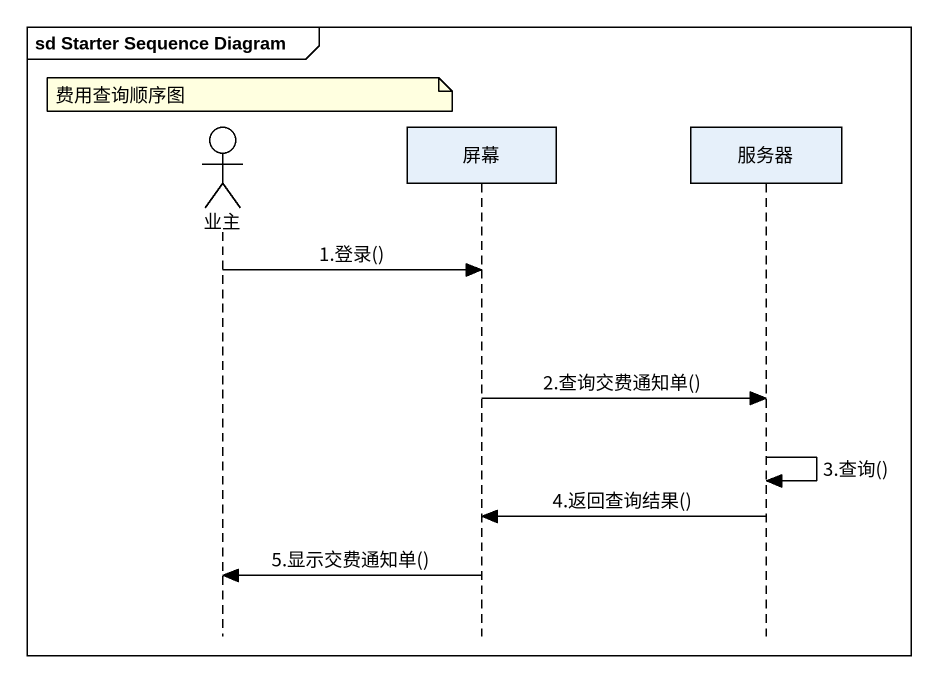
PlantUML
@startuml
mainframe sd Starter Sequence Diagram
hide footbox
actor 业主
participant 屏幕
participant 服务器

note over 业主 : 费用查询顺序图
业主 -> 屏幕 : 1.登录()
屏幕 -> 服务器 : 2.查询交费通知单()
服务器 -> 服务器 : 3.查询()
服务器 -> 屏幕 : 4.返回查询结果()
屏幕 -> 业主 : 5.显示交费通知单()
@enduml
